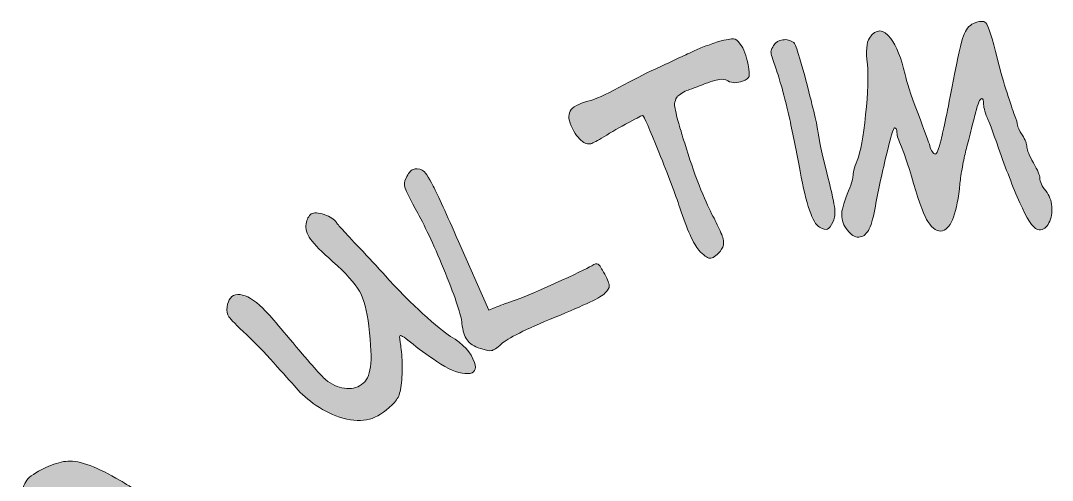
# Model space of a CAD drawing. Header units: inches. Extents: x -377 to 507, y -117 to 625.
# Drawn here: x -321.82 to -301.87, y 483.03 to 491.92 of the extents above; entities that cross this region are included whole.
import ezdxf

# ---------------------------------------------------------------- set-up
doc = ezdxf.new("R2010")
doc.units = ezdxf.units.IN
doc.header["$MEASUREMENT"] = 0
doc.layers.add('ENGRAVE', color=7, linetype='Continuous')

# ---------------------------------------------------------------- blocks, each defined once
blk = doc.blocks.new('block 265')
at = {"layer": 'ENGRAVE'}
h = blk.add_hatch(color=7, dxfattribs=at)
h.dxf.hatch_style = 2
edge = h.paths.add_edge_path()
edge.add_spline(control_points=[(-305.946, 488.165), (-305.948, 488.245), (-305.912, 488.378), (-305.838, 488.561), (-305.764, 488.745), (-305.727, 488.858), (-305.728, 488.901), (-305.73, 488.968), (-305.703, 489.073), (-305.647, 489.214), (-305.583, 489.376), (-305.528, 489.672), (-305.483, 490.1), (-305.438, 490.529), (-305.427, 490.853), (-305.449, 491.073), (-305.48, 491.326), (-305.467, 491.496), (-305.41, 491.582), (-305.283, 491.767), (-305.145, 491.764), (-304.997, 491.573), (-304.888, 491.427), (-304.795, 491.194), (-304.72, 490.874), (-304.696, 490.752), (-304.614, 490.505), (-304.474, 490.134), (-304.334, 489.762), (-304.257, 489.551), (-304.243, 489.501), (-304.23, 489.454), (-304.213, 489.416), (-304.193, 489.384), (-304.173, 489.353), (-304.155, 489.338), (-304.138, 489.338), (-304.108, 489.339), (-304.071, 489.432), (-304.024, 489.617), (-303.977, 489.802), (-303.899, 490.18), (-303.79, 490.75), (-303.699, 491.214), (-303.633, 491.505), (-303.591, 491.625), (-303.549, 491.744), (-303.485, 491.824), (-303.397, 491.864), (-303.279, 491.913), (-303.201, 491.917), (-303.162, 491.876), (-303.11, 491.822), (-303.035, 491.589), (-302.936, 491.176), (-302.876, 490.936), (-302.813, 490.717), (-302.749, 490.52), (-302.685, 490.323), (-302.637, 490.179), (-302.603, 490.088), (-302.569, 489.998), (-302.549, 489.936), (-302.544, 489.902), (-302.543, 489.864), (-302.513, 489.799), (-302.454, 489.708), (-302.395, 489.616), (-302.364, 489.538), (-302.363, 489.475), (-302.361, 489.411), (-302.32, 489.308), (-302.238, 489.167), (-302.156, 489.024), (-302.115, 488.928), (-302.114, 488.877), (-302.112, 488.805), (-302.074, 488.721), (-302, 488.626), (-301.931, 488.543), (-301.891, 488.442), (-301.882, 488.324), (-301.872, 488.205), (-301.891, 488.101), (-301.938, 488.011), (-301.984, 487.921), (-302.048, 487.875), (-302.128, 487.873), (-302.213, 487.871), (-302.321, 488.01), (-302.452, 488.291), (-302.584, 488.572), (-302.72, 488.912), (-302.861, 489.311), (-303.001, 489.709), (-303.085, 489.939), (-303.112, 489.997), (-303.169, 490.123), (-303.2, 490.224), (-303.202, 490.3), (-303.203, 490.376), (-303.215, 490.414), (-303.236, 490.413), (-303.274, 490.413), (-303.315, 490.321), (-303.356, 490.138), (-303.38, 490.052), (-303.411, 489.933), (-303.45, 489.78), (-303.488, 489.626), (-303.519, 489.504), (-303.543, 489.412), (-303.566, 489.32), (-303.589, 489.214), (-303.611, 489.093), (-303.634, 488.972), (-303.65, 488.864), (-303.661, 488.771), (-303.711, 488.211), (-303.823, 487.906), (-303.996, 487.855), (-304.088, 487.832), (-304.183, 487.891), (-304.279, 488.033), (-304.345, 488.128), (-304.437, 488.375), (-304.556, 488.772), (-304.676, 489.17), (-304.754, 489.406), (-304.789, 489.481), (-304.848, 489.603), (-304.877, 489.694), (-304.878, 489.756), (-304.879, 489.817), (-304.895, 489.847), (-304.925, 489.847), (-304.946, 489.846), (-305, 489.665), (-305.087, 489.303), (-305.173, 488.941), (-305.247, 488.596), (-305.307, 488.269), (-305.341, 488.082), (-305.382, 487.946), (-305.431, 487.863), (-305.48, 487.779), (-305.542, 487.736), (-305.618, 487.734), (-305.695, 487.733), (-305.768, 487.777), (-305.837, 487.869), (-305.908, 487.96), (-305.943, 488.059), (-305.946, 488.165)], knot_values=[0, 0, 0, 0, 1, 1, 1, 2, 2, 2, 3, 3, 3, 4, 4, 4, 5, 5, 5, 6, 6, 6, 7, 7, 7, 8, 8, 8, 9, 9, 9, 10, 10, 10, 11, 11, 11, 12, 12, 12, 13, 13, 13, 14, 14, 14, 15, 15, 15, 16, 16, 16, 17, 17, 17, 18, 18, 18, 19, 19, 19, 20, 20, 20, 21, 21, 21, 22, 22, 22, 23, 23, 23, 24, 24, 24, 25, 25, 25, 26, 26, 26, 27, 27, 27, 28, 28, 28, 29, 29, 29, 30, 30, 30, 31, 31, 31, 32, 32, 32, 33, 33, 33, 34, 34, 34, 35, 35, 35, 36, 36, 36, 37, 37, 37, 38, 38, 38, 39, 39, 39, 40, 40, 40, 41, 41, 41, 42, 42, 42, 43, 43, 43, 44, 44, 44, 45, 45, 45, 46, 46, 46, 47, 47, 47, 48, 48, 48, 49, 49, 49, 50, 50, 50, 51, 51, 51, 51], degree=3, periodic=1)
h = blk.add_hatch(color=7, dxfattribs=at)
h.dxf.hatch_style = 2
edge = h.paths.add_edge_path()
edge.add_spline(control_points=[(-309.554, 490.981), (-309.421, 491.043), (-309.285, 491.106), (-309.145, 491.172), (-309.004, 491.238), (-308.901, 491.287), (-308.835, 491.317), (-308.768, 491.348), (-308.692, 491.381), (-308.604, 491.415), (-308.517, 491.449), (-308.425, 491.481), (-308.328, 491.512), (-308.177, 491.552), (-308.08, 491.57), (-308.037, 491.566), (-307.995, 491.562), (-307.952, 491.529), (-307.909, 491.466), (-307.84, 491.374), (-307.789, 491.241), (-307.756, 491.066), (-307.732, 490.945), (-307.726, 490.869), (-307.738, 490.838), (-307.749, 490.806), (-307.79, 490.776), (-307.862, 490.748), (-307.965, 490.708), (-308.06, 490.709), (-308.146, 490.752), (-308.197, 490.782), (-308.255, 490.792), (-308.317, 490.782), (-308.381, 490.771), (-308.488, 490.737), (-308.639, 490.68), (-308.662, 490.669), (-308.696, 490.656), (-308.74, 490.639), (-308.824, 490.608), (-308.882, 490.587), (-308.917, 490.576), (-308.951, 490.565), (-308.99, 490.544), (-309.035, 490.515), (-309.08, 490.485), (-309.108, 490.466), (-309.121, 490.456), (-309.134, 490.446), (-309.147, 490.418), (-309.162, 490.373), (-309.176, 490.327), (-309.181, 490.294), (-309.177, 490.273), (-309.174, 490.252), (-309.165, 490.205), (-309.15, 490.133), (-309.135, 490.06), (-309.12, 489.998), (-309.104, 489.948), (-309.088, 489.897), (-309.063, 489.815), (-309.029, 489.702), (-309.011, 489.636), (-308.995, 489.586), (-308.982, 489.55), (-308.895, 489.257), (-308.802, 488.988), (-308.704, 488.74), (-308.605, 488.493), (-308.524, 488.308), (-308.461, 488.187), (-308.398, 488.066), (-308.343, 487.956), (-308.297, 487.856), (-308.251, 487.757), (-308.228, 487.68), (-308.229, 487.624), (-308.23, 487.57), (-308.253, 487.514), (-308.299, 487.458), (-308.376, 487.367), (-308.441, 487.324), (-308.495, 487.327), (-308.548, 487.33), (-308.619, 487.382), (-308.706, 487.481), (-308.813, 487.601), (-308.937, 487.875), (-309.076, 488.302), (-309.164, 488.564), (-309.298, 488.922), (-309.481, 489.377), (-309.664, 489.832), (-309.768, 490.068), (-309.794, 490.083), (-309.8, 490.089), (-309.891, 490.046), (-310.064, 489.951), (-310.238, 489.857), (-310.399, 489.764), (-310.546, 489.672), (-310.669, 489.595), (-310.753, 489.551), (-310.796, 489.54), (-310.839, 489.528), (-310.884, 489.536), (-310.931, 489.563), (-311.008, 489.608), (-311.083, 489.698), (-311.153, 489.832), (-311.227, 489.979), (-311.242, 490.091), (-311.197, 490.169), (-311.152, 490.247), (-311.037, 490.31), (-310.853, 490.359), (-310.714, 490.396), (-310.515, 490.485), (-310.255, 490.627), (-309.994, 490.768), (-309.761, 490.887), (-309.554, 490.981)], knot_values=[0, 0, 0, 0, 1, 1, 1, 2, 2, 2, 3, 3, 3, 4, 4, 4, 5, 5, 5, 6, 6, 6, 7, 7, 7, 8, 8, 8, 9, 9, 9, 10, 10, 10, 11, 11, 11, 12, 12, 12, 13, 13, 13, 14, 14, 14, 15, 15, 15, 16, 16, 16, 17, 17, 17, 18, 18, 18, 19, 19, 19, 20, 20, 20, 21, 21, 21, 22, 22, 22, 23, 23, 23, 24, 24, 24, 25, 25, 25, 26, 26, 26, 27, 27, 27, 28, 28, 28, 29, 29, 29, 30, 30, 30, 31, 31, 31, 32, 32, 32, 33, 33, 33, 34, 34, 34, 35, 35, 35, 36, 36, 36, 37, 37, 37, 38, 38, 38, 39, 39, 39, 40, 40, 40, 41, 41, 41, 41], degree=3, periodic=1)
h = blk.add_hatch(color=7, dxfattribs=at)
h.dxf.hatch_style = 2
edge = h.paths.add_edge_path()
edge.add_spline(control_points=[(-307.262, 491.438), (-307.22, 491.499), (-307.162, 491.536), (-307.086, 491.547), (-307.011, 491.558), (-306.939, 491.541), (-306.873, 491.495), (-306.84, 491.474), (-306.758, 491.216), (-306.627, 490.719), (-306.496, 490.223), (-306.421, 489.901), (-306.403, 489.754), (-306.392, 489.649), (-306.329, 489.361), (-306.212, 488.89), (-306.136, 488.581), (-306.092, 488.379), (-306.081, 488.284), (-306.069, 488.189), (-306.079, 488.108), (-306.111, 488.039), (-306.154, 487.951), (-306.19, 487.901), (-306.221, 487.888), (-306.251, 487.875), (-306.303, 487.888), (-306.378, 487.929), (-306.508, 487.999), (-306.632, 488.36), (-306.749, 489.01), (-306.817, 489.381), (-306.885, 489.714), (-306.952, 490.01), (-307.019, 490.306), (-307.074, 490.526), (-307.117, 490.669), (-307.16, 490.813), (-307.197, 490.936), (-307.232, 491.038), (-307.267, 491.139), (-307.289, 491.209), (-307.301, 491.246), (-307.313, 491.282), (-307.317, 491.313), (-307.312, 491.337), (-307.307, 491.361), (-307.29, 491.395), (-307.262, 491.438)], knot_values=[0, 0, 0, 0, 1, 1, 1, 2, 2, 2, 3, 3, 3, 4, 4, 4, 5, 5, 5, 6, 6, 6, 7, 7, 7, 8, 8, 8, 9, 9, 9, 10, 10, 10, 11, 11, 11, 12, 12, 12, 13, 13, 13, 14, 14, 14, 15, 15, 15, 16, 16, 16, 16], degree=3, periodic=1)
h = blk.add_hatch(color=7, dxfattribs=at)
h.dxf.hatch_style = 2
edge = h.paths.add_edge_path()
edge.add_spline(control_points=[(-314.371, 488.876), (-314.328, 488.965), (-314.283, 489.021), (-314.235, 489.043), (-314.187, 489.065), (-314.127, 489.059), (-314.056, 489.027), (-314.009, 489.006), (-313.94, 488.904), (-313.847, 488.721), (-313.753, 488.538), (-313.59, 488.181), (-313.356, 487.65), (-313.356, 487.65), (-312.771, 486.325), (-312.771, 486.325), (-312.771, 486.325), (-312.648, 486.375), (-312.648, 486.375), (-312.561, 486.41), (-312.445, 486.451), (-312.3, 486.5), (-312.16, 486.55), (-311.893, 486.662), (-311.501, 486.837), (-311.108, 487.012), (-310.868, 487.126), (-310.781, 487.18), (-310.725, 487.22), (-310.684, 487.231), (-310.657, 487.213), (-310.63, 487.195), (-310.587, 487.129), (-310.529, 487.017), (-310.47, 486.904), (-310.44, 486.829), (-310.44, 486.792), (-310.439, 486.755), (-310.467, 486.707), (-310.524, 486.648), (-310.593, 486.575), (-310.915, 486.421), (-311.489, 486.186), (-312.064, 485.951), (-312.41, 485.779), (-312.527, 485.669), (-312.617, 485.591), (-312.68, 485.548), (-312.717, 485.541), (-312.753, 485.533), (-312.825, 485.547), (-312.934, 485.581), (-313.056, 485.623), (-313.141, 485.678), (-313.191, 485.746), (-313.241, 485.814), (-313.273, 485.921), (-313.289, 486.068), (-313.303, 486.22), (-313.41, 486.542), (-313.609, 487.035), (-313.809, 487.528), (-313.988, 487.915), (-314.145, 488.197), (-314.285, 488.454), (-314.367, 488.615), (-314.389, 488.679), (-314.412, 488.743), (-314.406, 488.809), (-314.371, 488.876)], knot_values=[0, 0, 0, 0, 1, 1, 1, 2, 2, 2, 3, 3, 3, 4, 4, 4, 5, 5, 5, 6, 6, 6, 7, 7, 7, 8, 8, 8, 9, 9, 9, 10, 10, 10, 11, 11, 11, 12, 12, 12, 13, 13, 13, 14, 14, 14, 15, 15, 15, 16, 16, 16, 17, 17, 17, 18, 18, 18, 19, 19, 19, 20, 20, 20, 21, 21, 21, 22, 22, 22, 23, 23, 23, 23], degree=3, periodic=1)
h = blk.add_hatch(color=7, dxfattribs=at)
h.dxf.hatch_style = 2
edge = h.paths.add_edge_path()
edge.add_spline(control_points=[(-316.303, 487.99), (-316.288, 488.082), (-316.255, 488.145), (-316.203, 488.181), (-316.153, 488.214), (-316.07, 488.21), (-315.953, 488.169), (-315.836, 488.128), (-315.757, 488.078), (-315.717, 488.018), (-315.693, 487.983), (-315.644, 487.925), (-315.568, 487.843), (-315.493, 487.761), (-315.371, 487.631), (-315.203, 487.454), (-315.034, 487.277), (-314.867, 487.095), (-314.702, 486.911), (-314.516, 486.704), (-314.3, 486.488), (-314.052, 486.261), (-313.805, 486.035), (-313.624, 485.886), (-313.51, 485.815), (-313.264, 485.67), (-313.11, 485.503), (-313.049, 485.314), (-313, 485.174), (-313.043, 485.101), (-313.178, 485.097), (-313.317, 485.09), (-313.49, 485.152), (-313.698, 485.282), (-313.906, 485.413), (-314.085, 485.54), (-314.234, 485.663), (-314.384, 485.787), (-314.468, 485.843), (-314.486, 485.831), (-314.496, 485.824), (-314.497, 485.795), (-314.489, 485.744), (-314.48, 485.694), (-314.469, 485.602), (-314.455, 485.468), (-314.441, 485.335), (-314.44, 485.188), (-314.449, 485.028), (-314.461, 484.872), (-314.48, 484.759), (-314.503, 484.689), (-314.528, 484.619), (-314.573, 484.554), (-314.64, 484.493), (-314.79, 484.346), (-314.937, 484.253), (-315.08, 484.215), (-315.223, 484.177), (-315.393, 484.184), (-315.591, 484.234), (-315.776, 484.288), (-315.947, 484.37), (-316.106, 484.48), (-316.264, 484.59), (-316.395, 484.704), (-316.497, 484.821), (-316.599, 484.939), (-316.743, 485.1), (-316.927, 485.305), (-317.111, 485.51), (-317.286, 485.69), (-317.451, 485.844), (-317.648, 486.028), (-317.762, 486.144), (-317.795, 486.194), (-317.829, 486.243), (-317.84, 486.306), (-317.831, 486.384), (-317.811, 486.535), (-317.743, 486.615), (-317.625, 486.623), (-317.508, 486.63), (-317.367, 486.562), (-317.203, 486.417), (-317.106, 486.335), (-316.89, 486.092), (-316.555, 485.69), (-316.22, 485.288), (-316.01, 485.052), (-315.927, 484.981), (-315.811, 484.885), (-315.69, 484.829), (-315.564, 484.812), (-315.437, 484.795), (-315.327, 484.818), (-315.232, 484.883), (-315.137, 484.947), (-315.08, 485.061), (-315.058, 485.226), (-315.037, 485.391), (-315.048, 485.653), (-315.091, 486.012), (-315.124, 486.312), (-315.185, 486.537), (-315.272, 486.69), (-315.361, 486.843), (-315.533, 487.034), (-315.79, 487.264), (-316.001, 487.448), (-316.144, 487.592), (-316.216, 487.696), (-316.289, 487.801), (-316.318, 487.898), (-316.303, 487.99)], knot_values=[0, 0, 0, 0, 1, 1, 1, 2, 2, 2, 3, 3, 3, 4, 4, 4, 5, 5, 5, 6, 6, 6, 7, 7, 7, 8, 8, 8, 9, 9, 9, 10, 10, 10, 11, 11, 11, 12, 12, 12, 13, 13, 13, 14, 14, 14, 15, 15, 15, 16, 16, 16, 17, 17, 17, 18, 18, 18, 19, 19, 19, 20, 20, 20, 21, 21, 21, 22, 22, 22, 23, 23, 23, 24, 24, 24, 25, 25, 25, 26, 26, 26, 27, 27, 27, 28, 28, 28, 29, 29, 29, 30, 30, 30, 31, 31, 31, 32, 32, 32, 33, 33, 33, 34, 34, 34, 35, 35, 35, 36, 36, 36, 37, 37, 37, 38, 38, 38, 38], degree=3, periodic=1)
h = blk.add_hatch(color=7, dxfattribs=at)
h.dxf.hatch_style = 2
edge = h.paths.add_edge_path()
edge.add_spline(control_points=[(-321.808, 482.757), (-321.788, 482.894), (-321.745, 482.997), (-321.679, 483.067), (-321.614, 483.136), (-321.48, 483.216), (-321.278, 483.307), (-321.143, 483.365), (-321.019, 483.398), (-320.909, 483.405), (-320.798, 483.413), (-320.655, 483.384), (-320.481, 483.319), (-320.306, 483.254), (-320.113, 483.159), (-319.902, 483.033), (-319.689, 482.907), (-319.4, 482.722), (-319.031, 482.477), (-319.031, 482.477), (-318.12, 481.864), (-318.12, 481.864), (-318.056, 481.822), (-318.015, 481.782), (-317.996, 481.745), (-317.978, 481.708), (-317.971, 481.656), (-317.977, 481.589), (-317.986, 481.525), (-317.999, 481.481), (-318.016, 481.457), (-318.034, 481.432), (-318.066, 481.415), (-318.113, 481.405), (-318.211, 481.386), (-318.321, 481.406), (-318.444, 481.464), (-318.566, 481.521), (-318.745, 481.637), (-318.981, 481.81), (-319.275, 482.032), (-319.444, 482.141), (-319.486, 482.137), (-319.509, 482.134), (-319.554, 482.078), (-319.618, 481.967), (-319.683, 481.855), (-319.759, 481.722), (-319.846, 481.566), (-319.934, 481.41), (-320.008, 481.297), (-320.067, 481.225), (-320.162, 481.111), (-320.195, 481.034), (-320.167, 480.995), (-320.153, 480.972), (-320.007, 480.815), (-319.728, 480.524), (-319.45, 480.233), (-319.298, 480.053), (-319.274, 479.983), (-319.242, 479.908), (-319.25, 479.843), (-319.298, 479.789), (-319.346, 479.735), (-319.419, 479.705), (-319.517, 479.698), (-319.574, 479.696), (-319.623, 479.704), (-319.661, 479.723), (-319.701, 479.742), (-319.751, 479.785), (-319.814, 479.853), (-319.876, 479.921), (-319.944, 480), (-320.017, 480.091), (-320.09, 480.182), (-320.212, 480.318), (-320.384, 480.498), (-320.556, 480.679), (-320.749, 480.872), (-320.964, 481.077), (-321.324, 481.413), (-321.53, 481.646), (-321.585, 481.777), (-321.639, 481.907), (-321.681, 481.984), (-321.71, 482.008), (-321.75, 482.041), (-321.78, 482.142), (-321.8, 482.313), (-321.821, 482.484), (-321.824, 482.632), (-321.808, 482.757)], knot_values=[0, 0, 0, 0, 1, 1, 1, 2, 2, 2, 3, 3, 3, 4, 4, 4, 5, 5, 5, 6, 6, 6, 7, 7, 7, 8, 8, 8, 9, 9, 9, 10, 10, 10, 11, 11, 11, 12, 12, 12, 13, 13, 13, 14, 14, 14, 15, 15, 15, 16, 16, 16, 17, 17, 17, 18, 18, 18, 19, 19, 19, 20, 20, 20, 21, 21, 21, 22, 22, 22, 23, 23, 23, 24, 24, 24, 25, 25, 25, 26, 26, 26, 27, 27, 27, 28, 28, 28, 29, 29, 29, 30, 30, 30, 31, 31, 31, 31], degree=3, periodic=1)
edge = h.paths.add_edge_path()
edge.add_spline(control_points=[(-320.979, 482.862), (-321.125, 482.812), (-321.21, 482.767), (-321.235, 482.727), (-321.259, 482.687), (-321.267, 482.584), (-321.257, 482.416), (-321.248, 482.282), (-321.213, 482.156), (-321.154, 482.038), (-321.095, 481.92), (-320.988, 481.776), (-320.834, 481.604), (-320.752, 481.509), (-320.682, 481.481), (-320.623, 481.52), (-320.56, 481.562), (-320.439, 481.728), (-320.259, 482.019), (-320.259, 482.019), (-319.966, 482.493), (-319.966, 482.493), (-319.966, 482.493), (-320.203, 482.665), (-320.203, 482.665), (-320.367, 482.784), (-320.506, 482.858), (-320.621, 482.887), (-320.734, 482.915), (-320.854, 482.907), (-320.979, 482.862)], knot_values=[0, 0, 0, 0, 1, 1, 1, 2, 2, 2, 3, 3, 3, 4, 4, 4, 5, 5, 5, 6, 6, 6, 7, 7, 7, 8, 8, 8, 9, 9, 9, 10, 10, 10, 10], degree=3, periodic=1)
at = {"layer": 'ENGRAVE', "lineweight": 0}
for points, knots in [([(-305.946, 488.165), (-305.948, 488.245), (-305.912, 488.378), (-305.838, 488.561), (-305.764, 488.745), (-305.727, 488.858), (-305.728, 488.901), (-305.73, 488.968), (-305.703, 489.073), (-305.647, 489.214), (-305.583, 489.376), (-305.528, 489.672), (-305.483, 490.1), (-305.438, 490.529), (-305.427, 490.853), (-305.449, 491.073), (-305.48, 491.326), (-305.467, 491.496), (-305.41, 491.582), (-305.283, 491.767), (-305.145, 491.764), (-304.997, 491.573), (-304.888, 491.427), (-304.795, 491.194), (-304.72, 490.874), (-304.696, 490.752), (-304.614, 490.505), (-304.474, 490.134), (-304.334, 489.762), (-304.257, 489.551), (-304.243, 489.501), (-304.23, 489.454), (-304.213, 489.416), (-304.193, 489.384), (-304.173, 489.353), (-304.155, 489.338), (-304.138, 489.338), (-304.108, 489.339), (-304.071, 489.432), (-304.024, 489.617), (-303.977, 489.802), (-303.899, 490.18), (-303.79, 490.75), (-303.699, 491.214), (-303.633, 491.505), (-303.591, 491.625), (-303.549, 491.744), (-303.485, 491.824), (-303.397, 491.864), (-303.279, 491.913), (-303.201, 491.917), (-303.162, 491.876), (-303.11, 491.822), (-303.035, 491.589), (-302.936, 491.176), (-302.876, 490.936), (-302.813, 490.717), (-302.749, 490.52), (-302.685, 490.323), (-302.637, 490.179), (-302.603, 490.088), (-302.569, 489.998), (-302.549, 489.936), (-302.544, 489.902), (-302.543, 489.864), (-302.513, 489.799), (-302.454, 489.708), (-302.395, 489.616), (-302.364, 489.538), (-302.363, 489.475), (-302.361, 489.411), (-302.32, 489.308), (-302.238, 489.167), (-302.156, 489.024), (-302.115, 488.928), (-302.114, 488.877), (-302.112, 488.805), (-302.074, 488.721), (-302, 488.626), (-301.931, 488.543), (-301.891, 488.442), (-301.882, 488.324), (-301.872, 488.205), (-301.891, 488.101), (-301.938, 488.011), (-301.984, 487.921), (-302.048, 487.875), (-302.128, 487.873), (-302.213, 487.871), (-302.321, 488.01), (-302.452, 488.291), (-302.584, 488.572), (-302.72, 488.912), (-302.861, 489.311), (-303.001, 489.709), (-303.085, 489.939), (-303.112, 489.997), (-303.169, 490.123), (-303.2, 490.224), (-303.202, 490.3), (-303.203, 490.376), (-303.215, 490.414), (-303.236, 490.413), (-303.274, 490.413), (-303.315, 490.321), (-303.356, 490.138), (-303.38, 490.052), (-303.411, 489.933), (-303.45, 489.78), (-303.488, 489.626), (-303.519, 489.504), (-303.543, 489.412), (-303.566, 489.32), (-303.589, 489.214), (-303.611, 489.093), (-303.634, 488.972), (-303.65, 488.864), (-303.661, 488.771), (-303.711, 488.211), (-303.823, 487.906), (-303.996, 487.855), (-304.088, 487.832), (-304.183, 487.891), (-304.279, 488.033), (-304.345, 488.128), (-304.437, 488.375), (-304.556, 488.772), (-304.676, 489.17), (-304.754, 489.406), (-304.789, 489.481), (-304.848, 489.603), (-304.877, 489.694), (-304.878, 489.756), (-304.879, 489.817), (-304.895, 489.847), (-304.925, 489.847), (-304.946, 489.846), (-305, 489.665), (-305.087, 489.303), (-305.173, 488.941), (-305.247, 488.596), (-305.307, 488.269), (-305.341, 488.082), (-305.382, 487.946), (-305.431, 487.863), (-305.48, 487.779), (-305.542, 487.736), (-305.618, 487.734), (-305.695, 487.733), (-305.768, 487.777), (-305.837, 487.869), (-305.908, 487.96), (-305.943, 488.059), (-305.946, 488.165)], [0, 0, 0, 0, 1, 1, 1, 2, 2, 2, 3, 3, 3, 4, 4, 4, 5, 5, 5, 6, 6, 6, 7, 7, 7, 8, 8, 8, 9, 9, 9, 10, 10, 10, 11, 11, 11, 12, 12, 12, 13, 13, 13, 14, 14, 14, 15, 15, 15, 16, 16, 16, 17, 17, 17, 18, 18, 18, 19, 19, 19, 20, 20, 20, 21, 21, 21, 22, 22, 22, 23, 23, 23, 24, 24, 24, 25, 25, 25, 26, 26, 26, 27, 27, 27, 28, 28, 28, 29, 29, 29, 30, 30, 30, 31, 31, 31, 32, 32, 32, 33, 33, 33, 34, 34, 34, 35, 35, 35, 36, 36, 36, 37, 37, 37, 38, 38, 38, 39, 39, 39, 40, 40, 40, 41, 41, 41, 42, 42, 42, 43, 43, 43, 44, 44, 44, 45, 45, 45, 46, 46, 46, 47, 47, 47, 48, 48, 48, 49, 49, 49, 50, 50, 50, 51, 51, 51, 51]), ([(-309.554, 490.981), (-309.421, 491.043), (-309.285, 491.106), (-309.145, 491.172), (-309.004, 491.238), (-308.901, 491.287), (-308.835, 491.317), (-308.768, 491.348), (-308.692, 491.381), (-308.604, 491.415), (-308.517, 491.449), (-308.425, 491.481), (-308.328, 491.512), (-308.177, 491.552), (-308.08, 491.57), (-308.037, 491.566), (-307.995, 491.562), (-307.952, 491.529), (-307.909, 491.466), (-307.84, 491.374), (-307.789, 491.241), (-307.756, 491.066), (-307.732, 490.945), (-307.726, 490.869), (-307.738, 490.838), (-307.749, 490.806), (-307.79, 490.776), (-307.862, 490.748), (-307.965, 490.708), (-308.06, 490.709), (-308.146, 490.752), (-308.197, 490.782), (-308.255, 490.792), (-308.317, 490.782), (-308.381, 490.771), (-308.488, 490.737), (-308.639, 490.68), (-308.662, 490.669), (-308.696, 490.656), (-308.74, 490.639), (-308.824, 490.608), (-308.882, 490.587), (-308.917, 490.576), (-308.951, 490.565), (-308.99, 490.544), (-309.035, 490.515), (-309.08, 490.485), (-309.108, 490.466), (-309.121, 490.456), (-309.134, 490.446), (-309.147, 490.418), (-309.162, 490.373), (-309.176, 490.327), (-309.181, 490.294), (-309.177, 490.273), (-309.174, 490.252), (-309.165, 490.205), (-309.15, 490.133), (-309.135, 490.06), (-309.12, 489.998), (-309.104, 489.948), (-309.088, 489.897), (-309.063, 489.815), (-309.029, 489.702), (-309.011, 489.636), (-308.995, 489.586), (-308.982, 489.55), (-308.895, 489.257), (-308.802, 488.988), (-308.704, 488.74), (-308.605, 488.493), (-308.524, 488.308), (-308.461, 488.187), (-308.398, 488.066), (-308.343, 487.956), (-308.297, 487.856), (-308.251, 487.757), (-308.228, 487.68), (-308.229, 487.624), (-308.23, 487.57), (-308.253, 487.514), (-308.299, 487.458), (-308.376, 487.367), (-308.441, 487.324), (-308.495, 487.327), (-308.548, 487.33), (-308.619, 487.382), (-308.706, 487.481), (-308.813, 487.601), (-308.937, 487.875), (-309.076, 488.302), (-309.164, 488.564), (-309.298, 488.922), (-309.481, 489.377), (-309.664, 489.832), (-309.768, 490.068), (-309.794, 490.083), (-309.8, 490.089), (-309.891, 490.046), (-310.064, 489.951), (-310.238, 489.857), (-310.399, 489.764), (-310.546, 489.672), (-310.669, 489.595), (-310.753, 489.551), (-310.796, 489.54), (-310.839, 489.528), (-310.884, 489.536), (-310.931, 489.563), (-311.008, 489.608), (-311.083, 489.698), (-311.153, 489.832), (-311.227, 489.979), (-311.242, 490.091), (-311.197, 490.169), (-311.152, 490.247), (-311.037, 490.31), (-310.853, 490.359), (-310.714, 490.396), (-310.515, 490.485), (-310.255, 490.627), (-309.994, 490.768), (-309.761, 490.887), (-309.554, 490.981)], [0, 0, 0, 0, 1, 1, 1, 2, 2, 2, 3, 3, 3, 4, 4, 4, 5, 5, 5, 6, 6, 6, 7, 7, 7, 8, 8, 8, 9, 9, 9, 10, 10, 10, 11, 11, 11, 12, 12, 12, 13, 13, 13, 14, 14, 14, 15, 15, 15, 16, 16, 16, 17, 17, 17, 18, 18, 18, 19, 19, 19, 20, 20, 20, 21, 21, 21, 22, 22, 22, 23, 23, 23, 24, 24, 24, 25, 25, 25, 26, 26, 26, 27, 27, 27, 28, 28, 28, 29, 29, 29, 30, 30, 30, 31, 31, 31, 32, 32, 32, 33, 33, 33, 34, 34, 34, 35, 35, 35, 36, 36, 36, 37, 37, 37, 38, 38, 38, 39, 39, 39, 40, 40, 40, 41, 41, 41, 41]), ([(-307.262, 491.438), (-307.22, 491.499), (-307.162, 491.536), (-307.086, 491.547), (-307.011, 491.558), (-306.939, 491.541), (-306.873, 491.495), (-306.84, 491.474), (-306.758, 491.216), (-306.627, 490.719), (-306.496, 490.223), (-306.421, 489.901), (-306.403, 489.754), (-306.392, 489.649), (-306.329, 489.361), (-306.212, 488.89), (-306.136, 488.581), (-306.092, 488.379), (-306.081, 488.284), (-306.069, 488.189), (-306.079, 488.108), (-306.111, 488.039), (-306.154, 487.951), (-306.19, 487.901), (-306.221, 487.888), (-306.251, 487.875), (-306.303, 487.888), (-306.378, 487.929), (-306.508, 487.999), (-306.632, 488.36), (-306.749, 489.01), (-306.817, 489.381), (-306.885, 489.714), (-306.952, 490.01), (-307.019, 490.306), (-307.074, 490.526), (-307.117, 490.669), (-307.16, 490.813), (-307.197, 490.936), (-307.232, 491.038), (-307.267, 491.139), (-307.289, 491.209), (-307.301, 491.246), (-307.313, 491.282), (-307.317, 491.313), (-307.312, 491.337), (-307.307, 491.361), (-307.29, 491.395), (-307.262, 491.438)], [0, 0, 0, 0, 1, 1, 1, 2, 2, 2, 3, 3, 3, 4, 4, 4, 5, 5, 5, 6, 6, 6, 7, 7, 7, 8, 8, 8, 9, 9, 9, 10, 10, 10, 11, 11, 11, 12, 12, 12, 13, 13, 13, 14, 14, 14, 15, 15, 15, 16, 16, 16, 16]), ([(-314.371, 488.876), (-314.328, 488.965), (-314.283, 489.021), (-314.235, 489.043), (-314.187, 489.065), (-314.127, 489.059), (-314.056, 489.027), (-314.009, 489.006), (-313.94, 488.904), (-313.847, 488.721), (-313.753, 488.538), (-313.59, 488.181), (-313.356, 487.65), (-313.356, 487.65), (-312.771, 486.325), (-312.771, 486.325), (-312.771, 486.325), (-312.648, 486.375), (-312.648, 486.375), (-312.561, 486.41), (-312.445, 486.451), (-312.3, 486.5), (-312.16, 486.55), (-311.893, 486.662), (-311.501, 486.837), (-311.108, 487.012), (-310.868, 487.126), (-310.781, 487.18), (-310.725, 487.22), (-310.684, 487.231), (-310.657, 487.213), (-310.63, 487.195), (-310.587, 487.129), (-310.529, 487.017), (-310.47, 486.904), (-310.44, 486.829), (-310.44, 486.792), (-310.439, 486.755), (-310.467, 486.707), (-310.524, 486.648), (-310.593, 486.575), (-310.915, 486.421), (-311.489, 486.186), (-312.064, 485.951), (-312.41, 485.779), (-312.527, 485.669), (-312.617, 485.591), (-312.68, 485.548), (-312.717, 485.541), (-312.753, 485.533), (-312.825, 485.547), (-312.934, 485.581), (-313.056, 485.623), (-313.141, 485.678), (-313.191, 485.746), (-313.241, 485.814), (-313.273, 485.921), (-313.289, 486.068), (-313.303, 486.22), (-313.41, 486.542), (-313.609, 487.035), (-313.809, 487.528), (-313.988, 487.915), (-314.145, 488.197), (-314.285, 488.454), (-314.367, 488.615), (-314.389, 488.679), (-314.412, 488.743), (-314.406, 488.809), (-314.371, 488.876)], [0, 0, 0, 0, 1, 1, 1, 2, 2, 2, 3, 3, 3, 4, 4, 4, 5, 5, 5, 6, 6, 6, 7, 7, 7, 8, 8, 8, 9, 9, 9, 10, 10, 10, 11, 11, 11, 12, 12, 12, 13, 13, 13, 14, 14, 14, 15, 15, 15, 16, 16, 16, 17, 17, 17, 18, 18, 18, 19, 19, 19, 20, 20, 20, 21, 21, 21, 22, 22, 22, 23, 23, 23, 23]), ([(-316.303, 487.99), (-316.288, 488.082), (-316.255, 488.145), (-316.203, 488.181), (-316.153, 488.214), (-316.07, 488.21), (-315.953, 488.169), (-315.836, 488.128), (-315.757, 488.078), (-315.717, 488.018), (-315.693, 487.983), (-315.644, 487.925), (-315.568, 487.843), (-315.493, 487.761), (-315.371, 487.631), (-315.203, 487.454), (-315.034, 487.277), (-314.867, 487.095), (-314.702, 486.911), (-314.516, 486.704), (-314.3, 486.488), (-314.052, 486.261), (-313.805, 486.035), (-313.624, 485.886), (-313.51, 485.815), (-313.264, 485.67), (-313.11, 485.503), (-313.049, 485.314), (-313, 485.174), (-313.043, 485.101), (-313.178, 485.097), (-313.317, 485.09), (-313.49, 485.152), (-313.698, 485.282), (-313.906, 485.413), (-314.085, 485.54), (-314.234, 485.663), (-314.384, 485.787), (-314.468, 485.843), (-314.486, 485.831), (-314.496, 485.824), (-314.497, 485.795), (-314.489, 485.744), (-314.48, 485.694), (-314.469, 485.602), (-314.455, 485.468), (-314.441, 485.335), (-314.44, 485.188), (-314.449, 485.028), (-314.461, 484.872), (-314.48, 484.759), (-314.503, 484.689), (-314.528, 484.619), (-314.573, 484.554), (-314.64, 484.493), (-314.79, 484.346), (-314.937, 484.253), (-315.08, 484.215), (-315.223, 484.177), (-315.393, 484.184), (-315.591, 484.234), (-315.776, 484.288), (-315.947, 484.37), (-316.106, 484.48), (-316.264, 484.59), (-316.395, 484.704), (-316.497, 484.821), (-316.599, 484.939), (-316.743, 485.1), (-316.927, 485.305), (-317.111, 485.51), (-317.286, 485.69), (-317.451, 485.844), (-317.648, 486.028), (-317.762, 486.144), (-317.795, 486.194), (-317.829, 486.243), (-317.84, 486.306), (-317.831, 486.384), (-317.811, 486.535), (-317.743, 486.615), (-317.625, 486.623), (-317.508, 486.63), (-317.367, 486.562), (-317.203, 486.417), (-317.106, 486.335), (-316.89, 486.092), (-316.555, 485.69), (-316.22, 485.288), (-316.01, 485.052), (-315.927, 484.981), (-315.811, 484.885), (-315.69, 484.829), (-315.564, 484.812), (-315.437, 484.795), (-315.327, 484.818), (-315.232, 484.883), (-315.137, 484.947), (-315.08, 485.061), (-315.058, 485.226), (-315.037, 485.391), (-315.048, 485.653), (-315.091, 486.012), (-315.124, 486.312), (-315.185, 486.537), (-315.272, 486.69), (-315.361, 486.843), (-315.533, 487.034), (-315.79, 487.264), (-316.001, 487.448), (-316.144, 487.592), (-316.216, 487.696), (-316.289, 487.801), (-316.318, 487.898), (-316.303, 487.99)], [0, 0, 0, 0, 1, 1, 1, 2, 2, 2, 3, 3, 3, 4, 4, 4, 5, 5, 5, 6, 6, 6, 7, 7, 7, 8, 8, 8, 9, 9, 9, 10, 10, 10, 11, 11, 11, 12, 12, 12, 13, 13, 13, 14, 14, 14, 15, 15, 15, 16, 16, 16, 17, 17, 17, 18, 18, 18, 19, 19, 19, 20, 20, 20, 21, 21, 21, 22, 22, 22, 23, 23, 23, 24, 24, 24, 25, 25, 25, 26, 26, 26, 27, 27, 27, 28, 28, 28, 29, 29, 29, 30, 30, 30, 31, 31, 31, 32, 32, 32, 33, 33, 33, 34, 34, 34, 35, 35, 35, 36, 36, 36, 37, 37, 37, 38, 38, 38, 38]), ([(-321.808, 482.757), (-321.788, 482.894), (-321.745, 482.997), (-321.679, 483.067), (-321.614, 483.136), (-321.48, 483.216), (-321.278, 483.307), (-321.143, 483.365), (-321.019, 483.398), (-320.909, 483.405), (-320.798, 483.413), (-320.655, 483.384), (-320.481, 483.319), (-320.306, 483.254), (-320.113, 483.159), (-319.902, 483.033), (-319.689, 482.907), (-319.4, 482.722), (-319.031, 482.477), (-319.031, 482.477), (-318.12, 481.864), (-318.12, 481.864), (-318.056, 481.822), (-318.015, 481.782), (-317.996, 481.745), (-317.978, 481.708), (-317.971, 481.656), (-317.977, 481.589), (-317.986, 481.525), (-317.999, 481.481), (-318.016, 481.457), (-318.034, 481.432), (-318.066, 481.415), (-318.113, 481.405), (-318.211, 481.386), (-318.321, 481.406), (-318.444, 481.464), (-318.566, 481.521), (-318.745, 481.637), (-318.981, 481.81), (-319.275, 482.032), (-319.444, 482.141), (-319.486, 482.137), (-319.509, 482.134), (-319.554, 482.078), (-319.618, 481.967), (-319.683, 481.855), (-319.759, 481.722), (-319.846, 481.566), (-319.934, 481.41), (-320.008, 481.297), (-320.067, 481.225), (-320.162, 481.111), (-320.195, 481.034), (-320.167, 480.995), (-320.153, 480.972), (-320.007, 480.815), (-319.728, 480.524), (-319.45, 480.233), (-319.298, 480.053), (-319.274, 479.983), (-319.242, 479.908), (-319.25, 479.843), (-319.298, 479.789), (-319.346, 479.735), (-319.419, 479.705), (-319.517, 479.698), (-319.574, 479.696), (-319.623, 479.704), (-319.661, 479.723), (-319.701, 479.742), (-319.751, 479.785), (-319.814, 479.853), (-319.876, 479.921), (-319.944, 480), (-320.017, 480.091), (-320.09, 480.182), (-320.212, 480.318), (-320.384, 480.498), (-320.556, 480.679), (-320.749, 480.872), (-320.964, 481.077), (-321.324, 481.413), (-321.53, 481.646), (-321.585, 481.777), (-321.639, 481.907), (-321.681, 481.984), (-321.71, 482.008), (-321.75, 482.041), (-321.78, 482.142), (-321.8, 482.313), (-321.821, 482.484), (-321.824, 482.632), (-321.808, 482.757)], [0, 0, 0, 0, 1, 1, 1, 2, 2, 2, 3, 3, 3, 4, 4, 4, 5, 5, 5, 6, 6, 6, 7, 7, 7, 8, 8, 8, 9, 9, 9, 10, 10, 10, 11, 11, 11, 12, 12, 12, 13, 13, 13, 14, 14, 14, 15, 15, 15, 16, 16, 16, 17, 17, 17, 18, 18, 18, 19, 19, 19, 20, 20, 20, 21, 21, 21, 22, 22, 22, 23, 23, 23, 24, 24, 24, 25, 25, 25, 26, 26, 26, 27, 27, 27, 28, 28, 28, 29, 29, 29, 30, 30, 30, 31, 31, 31, 31])]:
    blk.add_open_spline(points, degree=3, knots=knots, dxfattribs=at)

msp = doc.modelspace()

# ---------------------------------------------------------------- block references
at = {"layer": 'ENGRAVE'}
msp.add_blockref('block 265', (0, 0), dxfattribs=at)

doc.saveas('drawing.dxf')
